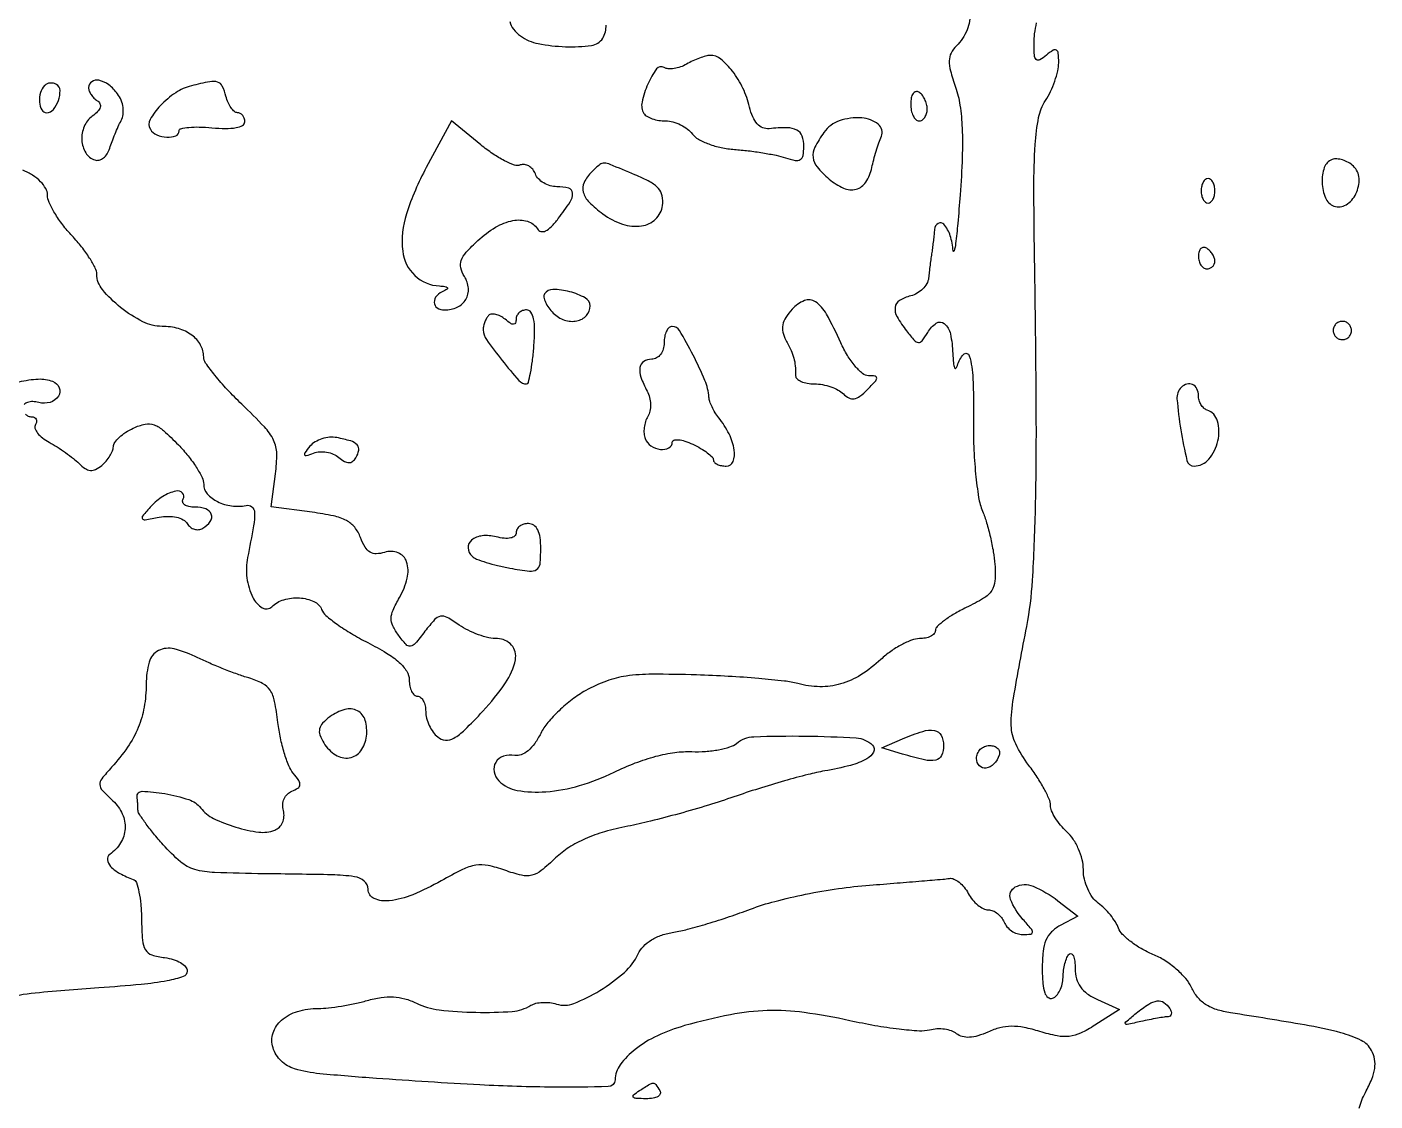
# Model space of a CAD drawing. Extents: x 0 to 5034, y 0 to 2560.
# Drawn here: x 4753.5 to 4917.5, y 2135.7 to 2266.4 of the extents above; entities that cross this region are included whole.
import ezdxf

# ---------------------------------------------------------------- set-up
doc = ezdxf.new("R2010")
doc.units = 0

msp = doc.modelspace()

# ---------------------------------------------------------------- linework, layer by layer
for points in [[(4648.5, 2283.373692, 0.000016), (4598.885535, 2284.40156, 0.000141)], [(4868.200874, 2268.24981, -0.115645), (4867.849284, 2266.068099, -0.099161), (4866.556861, 2264.12829, 0.077495), (4865.914118, 2263.248076, 0.113986), (4865.679003, 2262.323605, 0.072682), (4865.830588, 2261.098004, 0.017166), (4866.446499, 2259.124391, -0.047846), (4866.989251, 2256.918034, -0.025703), (4867.253118, 2254.124889, -0.019935), (4867.263505, 2250.580427, -0.009342), (4867.008494, 2246, -0.003382), (4866.725913, 2242.521748, -0.009374), (4866.464809, 2240.081101, -0.038289), (4866.279696, 2239.176571, -0.845394), (4866.150672, 2239.190983, 0.063136), (4865.812144, 2241.030047, 0.101175), (4865.036049, 2242.418152, 0.36423), (4864.343021, 2242.530517, 0.242576), (4863.893701, 2241.809017, -0.005831), (4863.837105, 2241.200172, -0.003056), (4863.753223, 2240.443899, -0.003038), (4863.657773, 2239.669576, -0.004657), (4863.564751, 2239, 0.003604), (4863.467128, 2238.30801, 0.001988), (4863.357258, 2237.460823, 0.001981), (4863.252674, 2236.600926, 0.003181), (4863.17105, 2235.866631, -0.104398), (4862.956753, 2235.203087, -0.067191), (4862.462746, 2234.55943, -0.063219), (4861.777392, 2234.032188, -0.06853), (4861, 2233.710251, 0.071808), (4859.622688, 2233.129315, 0.231997), (4859.09958, 2232.317396, 0.161756), (4859.336505, 2231.173964, 0.033285), (4860.500735, 2229.44113, 0.014564), (4861.457234, 2228.275727, 0.199614), (4861.937767, 2228.037433, 0.255919), (4862.376784, 2228.241318, 0.023831), (4863.062195, 2229.271032, -0.109641), (4864.114779, 2230.38284, -0.335793), (4865.088191, 2230.330634, -0.168183), (4865.828433, 2229.084576, -0.04164), (4866.116001, 2226.690983, 0.013528), (4866.188137, 2225.554576, 0.072181), (4866.332266, 2224.951414, 0.551206), (4866.50758, 2224.91868, 0.123684), (4866.689326, 2225.25, -0.126321), (4867.438174, 2226.598487, -0.577106), (4868.118134, 2226.436215, -0.063226), (4868.573281, 2223.675801, -0.013127), (4868.626861, 2218.75, 0.013785), (4868.668296, 2215.35172, 0.014675), (4868.89813, 2212.031326, 0.014651), (4869.263502, 2209.187008, 0.058653), (4869.738088, 2207.5, -0.026065), (4870.231711, 2206.101366, -0.014776), (4870.689425, 2204.364128, -0.014723), (4871.048259, 2202.581358, -0.023425), (4871.238088, 2201.037458, -0.035191), (4871.248406, 2199.032217, -0.130873), (4870.848037, 2197.84585, -0.112426), (4869.873192, 2196.917181, -0.022686), (4867.75, 2195.779589, 0.020087), (4866.313672, 2195.019592, 0.0281), (4865.101562, 2194.2202, 0.027454), (4864.21278, 2193.480496, 0.208389), (4864, 2192.99213, -0.188244), (4863.85214, 2192.613312, -0.089126), (4863.427635, 2192.291438, -0.068944), (4862.797179, 2192.073168, -0.048945), (4862.051522, 2192, 0.091454), (4861.115336, 2191.82732, 0.032645), (4859.875356, 2191.258536, 0.031087), (4858.565417, 2190.441843, 0.031952), (4857.379459, 2189.475867, -0.046223), (4854.924974, 2187.590407, -0.070092), (4852.47402, 2186.487953, -0.075049), (4849.942098, 2186.149414, -0.062409), (4847.25, 2186.533054, 0.038719), (4845.632612, 2186.842112, 0.006576), (4842.505713, 2187.150349, 0.007146), (4838.814654, 2187.412168, 0.006309), (4834.960938, 2187.581474, 0.007757), (4829.540207, 2187.66699, 0.035154), (4826.388926, 2187.445983, 0.053792), (4823.986794, 2186.838302, 0.038199), (4821.460938, 2185.674942, 0.035616), (4819.833986, 2184.610921, 0.02755), (4818.220946, 2183.237133, 0.028227), (4816.852479, 2181.77935, 0.057963), (4815.993345, 2180.472517, -0.03781), (4815.259364, 2179.251819, -0.062591), (4814.448105, 2178.366838, -0.080763), (4813.621208, 2177.868199, -0.143911), (4812.836581, 2177.792955, 0.129014), (4811.479791, 2177.702791, 0.17458), (4810.523335, 2176.947146, 0.189501), (4810.313851, 2175.808339, 0.149283), (4810.907766, 2174.692234, 0.154615), (4813.136024, 2173.536147, 0.061818), (4816.609049, 2173.368205, 0.052696), (4820.721203, 2174.118422, 0.042342), (4824.915387, 2175.747032, -0.021854), (4827.500695, 2176.874726, -0.027279), (4829.992261, 2177.68128, -0.03001), (4832.312927, 2178.148134, -0.044624), (4834.381496, 2178.250264, 0.027474), (4836.024572, 2178.275038, 0.028438), (4837.635941, 2178.480577, 0.029639), (4839.001788, 2178.819158, 0.097929), (4839.812711, 2179.259527, -0.165294), (4841.934924, 2180.070713, -0.012615), (4848.149971, 2180.146821, -0.012102), (4854.378073, 2179.915108, -0.180214), (4856.337132, 2179.044964, -0.326257), (4856.477489, 2178.20449, -0.153549), (4855.668676, 2177.370353, -0.060991), (4853.668821, 2176.58486, -0.019422), (4850.536566, 2175.905467, 0.019152), (4848.51145, 2175.467359, 0.006663), (4845.629491, 2174.686239, 0.006607), (4842.475982, 2173.741008, 0.007651), (4839.5, 2172.755686, -0.009632), (4836.387552, 2171.738849, -0.006574), (4832.81447, 2170.698393, -0.006628), (4829.341379, 2169.785796, -0.013272), (4826.570537, 2169.174448, 0.022428), (4823.767676, 2168.502004, 0.033605), (4821.40204, 2167.645188, 0.038286), (4819.42874, 2166.589577, 0.049098), (4817.810082, 2165.318047, -0.02163), (4816.055688, 2163.77706, -0.110435), (4814.898422, 2163.207299, -0.119476), (4813.654134, 2163.207681, -0.027218), (4811.621542, 2163.819889, 0.035506), (4809.59933, 2164.392621, 0.092834), (4808.095555, 2164.422508, 0.072647), (4806.473205, 2163.902279, 0.015993), (4803.881997, 2162.529042, -0.031966), (4800.431943, 2160.839435, -0.069147), (4797.577864, 2160.100271, -0.132186), (4795.738341, 2160.373596, -0.298533), (4795, 2161.5, 0.223477), (4794.532432, 2162.493878, 0.136675), (4793.326404, 2163.031985, 0.032132), (4790.585565, 2163.262109, 0.001933), (4782.312532, 2163.391657, -0.005915), (4776.326698, 2163.533083, -0.061514), (4773.900371, 2163.920476, -0.107673), (4772.182026, 2164.849684, -0.03294), (4770.062532, 2166.930108, -0.011018), (4768.889472, 2168.303721, -0.015091), (4767.899619, 2169.593466, -0.011795), (4767.143536, 2170.696674, -0.145319), (4767, 2171.180108, 0.009971), (4766.992653, 2171.5485, 0.00623), (4766.970076, 2171.979469, 0.006251), (4766.937213, 2172.403756, 0.0113), (4766.89813, 2172.75, -0.463767), (4767.504663, 2173.423017, -0.035643), (4770.260144, 2173.139774, -0.035035), (4773.185796, 2172.412242, -0.150484), (4774.637745, 2171.39204, 0.114668), (4776.201236, 2170.120224, 0.040777), (4778.900814, 2169.063706, 0.040581), (4781.716297, 2168.462391, 0.124564), (4783.637867, 2168.691278, 0.103242), (4784.20059, 2169.053686, 0.094423), (4784.592939, 2169.62157, 0.088983), (4784.764105, 2170.324657, 0.079437), (4784.691077, 2171.073323, -0.079124), (4784.61795, 2171.818204, -0.087733), (4784.786243, 2172.520868, -0.093565), (4785.171747, 2173.088386, -0.10567), (4785.723132, 2173.44725, 0.049774), (4786.462983, 2173.819237, 0.235793), (4786.700641, 2174.213625, 0.169862), (4786.563457, 2174.734949, 0.02473), (4785.895999, 2175.625313, -0.07725), (4785.347945, 2176.542659, -0.02266), (4784.800538, 2178.094968, -0.022174), (4784.335335, 2179.921629, -0.02213), (4784.033375, 2181.783526, 0.019337), (4783.629982, 2184.361876, 0.09598), (4783.081186, 2185.715256, 0.1301), (4782.152071, 2186.555877, 0.04814), (4780.5, 2187.216659, -0.015249), (4779.121566, 2187.665472, -0.008108), (4777.442641, 2188.300266, -0.008063), (4775.746367, 2189.005122, -0.012406), (4774.304736, 2189.674607, 0.051192), (4771.423017, 2190.750341, 0.183464), (4769.502914, 2190.542333, 0.21011), (4768.367442, 2189.154728, 0.068005), (4768, 2186.465643, -0.043653), (4767.755521, 2183.670723, -0.054845), (4767.02734, 2181.176778, -0.052027), (4765.73691, 2178.801265, -0.034111), (4763.801597, 2176.357375, 0.016923), (4762.602394, 2174.945522, 0.178675), (4762.37072, 2174.238556, 0.180536), (4762.655309, 2173.554339, 0.017347), (4763.953099, 2172.258322, -0.098703), (4765.099511, 2170.66602, -0.121995), (4765.433792, 2168.874263, -0.123599), (4764.892629, 2167.151085, -0.102983), (4763.572942, 2165.75, 0.281455), (4763.289032, 2165.100372, 0.155686), (4763.675407, 2164.29142, 0.080307), (4764.792852, 2163.43122, 0.03964), (4766.435903, 2162.704288, -0.233035), (4766.804415, 2162.328481, -0.02773), (4767.115713, 2161.168808, -0.028474), (4767.343246, 2159.662054, -0.019628), (4767.435903, 2157.938032, 0.014806), (4767.552034, 2155.30352, 0.115705), (4767.917102, 2154.140057, 0.182975), (4768.690569, 2153.521693, 0.049518), (4770.25, 2153.183578, -0.044861), (4771.302426, 2152.965612, -0.060403), (4772.192187, 2152.57408, -0.075244), (4772.797345, 2152.079275, -0.185894), (4773, 2151.553029, -0.321741), (4772.520182, 2150.884558, -0.034538), (4770.566745, 2150.371958, -0.023808), (4767.387436, 2149.924024, -0.006226), (4762.25, 2149.512608, 0.008565), (4753.996607, 2148.812784, 0.066541), (4750.244516, 2147.916002, 0.189682)], [(4812.222851, 2267.080038, 0.101184), (4812.686179, 2266.166715, 0.067169), (4813.536116, 2265.349933, 0.110099), (4815.694383, 2264.406601, 0.040882), (4819.006688, 2264.037341, 0.03817), (4822.178063, 2264.1865, 0.227277), (4823.535126, 2265.056835, 0.156532), (4823.93561, 2266.672144, 0.080004)], [(4915.543066, 2134.860336, -0.055382), (4916.307702, 2136.759031, 0.025949), (4917.08432, 2138.401797, 0.061181), (4917.441961, 2139.706652, 0.080026), (4917.425805, 2140.828038, 0.079486), (4917.058621, 2141.890466, 0.156814), (4915.801122, 2143.105693, 0.04912), (4913.317728, 2144.037751, 0.023049), (4908.915876, 2144.998066, 0.003382), (4899.902942, 2146.470533, -0.037332), (4898.176191, 2146.874488, -0.068428), (4896.871706, 2147.490332, -0.077793), (4895.892916, 2148.371557, -0.063838), (4895.150706, 2149.568582, 0.072941), (4894.454757, 2150.646867, 0.036189), (4893.294612, 2151.79381, 0.034953), (4891.894679, 2152.830587, 0.042975), (4890.454253, 2153.583561, -0.031579), (4889.051797, 2154.276513, -0.032715), (4887.765041, 2155.133336, -0.034627), (4886.758772, 2156.019628, -0.106053), (4886.272343, 2156.7816, 0.053092), (4885.896703, 2157.534224, 0.028262), (4885.286487, 2158.379064, 0.027792), (4884.558062, 2159.18067, 0.038483), (4883.815854, 2159.806704, -0.083246), (4883.116156, 2160.512693, -0.049399), (4882.529969, 2161.545824, -0.047511), (4882.133583, 2162.732304, -0.056931), (4882, 2163.901716, 0.060886), (4881.853298, 2165.101977, 0.041779), (4881.4125, 2166.402639, 0.041974), (4880.765849, 2167.602923, 0.064381), (4880, 2168.5, -0.035002), (4879.234666, 2169.2968, -0.034944), (4878.5875, 2170.192992, -0.037139), (4878.137818, 2171.053972, -0.102122), (4878, 2171.721709, 0.103945), (4877.841073, 2172.477924, 0.020436), (4877.227517, 2173.731524, 0.020867), (4876.376985, 2175.157679, 0.018032), (4875.370272, 2176.581195, -0.050051), (4873.76961, 2179.182678, -0.10949), (4873.231188, 2181.446941, -0.047657), (4873.495446, 2184.747307, -0.003673), (4875.110663, 2193.5, 0.032396), (4875.81343, 2199.089939, 0.00943), (4876.173086, 2207.764759, 0.007088), (4876.274043, 2219.782275, 0.002599), (4876.087658, 2236.766983, -0.002943), (4875.984352, 2246.810198, -0.016872), (4876.140564, 2252.132774, -0.031792), (4876.558554, 2255.415608, -0.097768), (4877.396118, 2257.4818, 0.034557), (4878.010189, 2258.577159, 0.026693), (4878.52886, 2259.844386, 0.027332), (4878.886428, 2261.08567, 0.056515), (4879, 2262.087261, 0.020949), (4878.951818, 2263.236708, 0.239522), (4878.720441, 2263.610753, 0.289233), (4878.317978, 2263.604128, 0.028299), (4877.5, 2263, -0.038886), (4876.686529, 2262.425384, -0.337893), (4876.273725, 2262.472832, -0.188313), (4876.04431, 2262.969914, -0.015033), (4876, 2264.443297, -0.032747), (4876.076935, 2265.61671, -0.022947), (4876.310023, 2266.921112, -0.023244)], [(4753.311086, 2219.32801, 0.099085), (4753.654936, 2219.085456, 0.104584), (4754.059017, 2219, -0.101637), (4754.417227, 2218.926425, -0.177958), (4754.634509, 2218.720988, -0.167147), (4754.674781, 2218.412838, -0.088302), (4754.531009, 2218.050173, 0.220712), (4754.47669, 2217.596319, 0.086055), (4754.779525, 2217.024476, 0.063544), (4755.379931, 2216.424351, 0.041737), (4756.201356, 2215.892237, -0.018404), (4757.166337, 2215.329167, -0.01331), (4758.199997, 2214.634639, -0.013476), (4759.147916, 2213.921189, -0.028321), (4759.83531, 2213.307547, 0.047494), (4760.578081, 2212.69391, 0.129838), (4761.215611, 2212.470304, 0.137663), (4761.856696, 2212.596595, 0.056212), (4762.605946, 2213.087927, 0.042601), (4763.139926, 2213.613933, 0.039367), (4763.592788, 2214.236251, 0.041759), (4763.906027, 2214.857647, 0.09441), (4764.007802, 2215.372445, -0.157381), (4764.176556, 2215.883181, -0.048092), (4764.724237, 2216.498345, -0.042821), (4765.50896, 2217.109472, -0.035514), (4766.435773, 2217.621923, -0.05695), (4767.872707, 2218.098596, -0.141786), (4768.966464, 2218.016229, -0.094257), (4770.11833, 2217.318202, -0.017062), (4771.927971, 2215.574315, -0.023544), (4773.103871, 2214.240877, -0.02669), (4774.097591, 2212.855552, -0.027323), (4774.804958, 2211.603488, -0.115414), (4775, 2210.76978, 0.184054), (4775.438768, 2209.618201, 0.095799), (4776.678484, 2208.672402, 0.082094), (4778.3855, 2208.150187, 0.085267), (4780.146442, 2208.215481, -0.229025), (4780.857793, 2208.039062, -0.215258), (4781.186796, 2207.363789, -0.051646), (4781.066933, 2205.744277, -0.004986), (4780.33271, 2201.86484, 0.082046), (4780.250188, 2199.387107, 0.082613), (4780.969944, 2197.020861, 0.140608), (4782.12414, 2195.75559, 0.347361), (4783.292641, 2195.892641, -0.127575), (4784.739376, 2196.743459, -0.084179), (4786.667374, 2196.956164, -0.091502), (4788.413239, 2196.527854, -0.197852), (4789.346025, 2195.540655, 0.126351), (4789.854133, 2194.825573, 0.020003), (4791.22408, 2193.758727, 0.021102), (4792.979589, 2192.609951, 0.017059), (4794.953014, 2191.523809, -0.018924), (4797.249378, 2190.248749, -0.047016), (4798.791365, 2189.103851, -0.068837), (4799.697131, 2188.030018, -0.141749), (4800, 2186.983154, 0.048452), (4800.073719, 2186.224203, 0.068452), (4800.29375, 2185.582552, 0.088636), (4800.618146, 2185.150338, 0.189764), (4801, 2185, -0.181272), (4801.381693, 2184.856918, -0.091278), (4801.70625, 2184.448468, -0.071223), (4801.926111, 2183.840854, -0.05129), (4802, 2183.122445, 0.065987), (4802.107053, 2182.31481, 0.044459), (4802.428495, 2181.440802, 0.044395), (4802.900297, 2180.635596, 0.064922), (4803.458707, 2180.03427, 0.157594), (4804.399671, 2179.65832, 0.147432), (4805.411409, 2179.890165, 0.064756), (4806.748246, 2180.900862, 0.011418), (4808.946241, 2183.161825, 0.03616), (4811.710873, 2186.607621, 0.101732), (4812.911467, 2189.438604, 0.232457), (4812.441479, 2191.216292, 0.217204), (4810.722506, 2192, -0.056347), (4809.68061, 2192.117789, -0.029244), (4808.422162, 2192.484601, -0.02866), (4807.15834, 2193.018038, -0.038597), (4806.08973, 2193.649704, 0.023228), (4804.61179, 2194.585723, 0.175769), (4803.810998, 2194.723294, 0.167187), (4803.086798, 2194.319005, 0.020551), (4801.917231, 2192.899704, -0.01217), (4800.725694, 2191.403342, -0.183308), (4800.1553, 2191.083243, -0.252918), (4799.613972, 2191.278787, -0.023747), (4798.6919, 2192.416193, -0.043908), (4797.999846, 2193.555223, -0.121785), (4797.800554, 2194.464171, -0.09991), (4798.031259, 2195.468954, -0.024047), (4798.813508, 2196.997777, 0.070481), (4799.75662, 2199.357014, 0.140135), (4799.679003, 2201.351625, 0.222235), (4798.652636, 2202.442997, 0.173215), (4797.005702, 2202.50181, -0.068708), (4795.994675, 2202.328123, -0.146595), (4795.235427, 2202.528624, -0.123329), (4794.627752, 2203.147737, -0.041858), (4794.078425, 2204.293728, 0.077403), (4793.364389, 2205.547151, 0.104481), (4792.361073, 2206.375689, 0.069252), (4790.795762, 2206.936075, 0.018407), (4788.17568, 2207.382307), (4783.196064, 2208.042877), (4783.73508, 2212.06154, 0.036413), (4783.884116, 2214.52036, 0.110131), (4783.501255, 2216.143573, 0.07702), (4782.382, 2217.763034, 0.012069), (4779.637048, 2220.523277, -0.01373), (4777.861053, 2222.321069, -0.018508), (4776.362133, 2224.048015, -0.015746), (4775.235515, 2225.541359, -0.154932), (4775, 2226.283175, 0.129969), (4774.617686, 2227.729124, 0.105315), (4773.547945, 2228.932121, 0.090206), (4771.918064, 2229.727869, 0.068672), (4769.946023, 2230, -0.117931), (4767.601597, 2230.560759, -0.051143), (4764.888106, 2232.306733, -0.051055), (4762.673867, 2234.479607, -0.174954), (4762, 2236.346496, 0.119645), (4761.816584, 2237.102026, 0.024082), (4761.11875, 2238.308285, 0.024166), (4760.148457, 2239.6647, 0.020526), (4759, 2241, -0.025038), (4757.851749, 2242.359678, -0.027365), (4756.88125, 2243.788926, -0.028274), (4756.194417, 2245.091427, -0.107595), (4756, 2245.984435, 0.131603), (4755.788096, 2246.775577, 0.065021), (4755.15111, 2247.607841, 0.055413), (4754.187537, 2248.382213, 0.043414), (4752.996813, 2249.00132, -0.113331)], [(4752.557606, 2223.259589, -0.046214), (4754.878878, 2223.592498, -0.104501), (4756.623477, 2223.314244, -0.203297), (4757.423778, 2222.542037, -0.250091), (4757.333819, 2221.522348, -0.175278), (4756.317555, 2220.756745, -0.139492), (4754.935417, 2220.72714, 0.053041), (4754.194467, 2220.838969, 0.087566), (4753.568529, 2220.756579, 0.125066), (4753.155024, 2220.500545, 0.194279)]]:
    msp.add_lwpolyline(points, format="xyb")
for points in [[(4833.74208, 2261.915469, -0.04654), (4832.995947, 2261.569365, -0.048442), (4832.208576, 2261.372921, -0.053421), (4831.497357, 2261.343777, -0.122555), (4830.990208, 2261.506052, 0.392017), (4830.074141, 2261.326417, 0.054712), (4829.022752, 2259.492824, 0.049734), (4828.314297, 2257.295793, 0.193907), (4828.551863, 2255.916084, 0.124525), (4828.915202, 2255.564155, 0.047155), (4829.562939, 2255.2691, 0.043005), (4830.360797, 2255.067721, 0.040342), (4831.198774, 2255, -0.066391), (4832.081088, 2254.882326, -0.047913), (4833.011007, 2254.531317, -0.048333), (4833.84664, 2254.015218, -0.072517), (4834.446185, 2253.404484, 0.108904), (4835.166917, 2252.769194, 0.038549), (4836.425272, 2252.194431, 0.035926), (4837.955762, 2251.755032, 0.034359), (4839.556427, 2251.530992, -0.012698), (4841.2312, 2251.370112, -0.010559), (4843.002513, 2251.116375, -0.010701), (4844.615303, 2250.814894, -0.028209), (4845.75, 2250.509877, 0.031846), (4846.945399, 2250.197841, 0.187068), (4847.572021, 2250.310702, 0.215755), (4847.906346, 2250.801761, 0.043213), (4848, 2251.883369, 0.083425), (4847.785758, 2253.158465, 0.192766), (4847.1608, 2253.880008, 0.119992), (4845.966163, 2254.168944, 0.024638), (4843.783408, 2254.057956, -0.12348), (4843.002525, 2254.172501, -0.111435), (4842.333566, 2254.643362, -0.083831), (4841.795135, 2255.486628, -0.04189), (4841.399099, 2256.692801, 0.052974), (4840.595821, 2258.968212, 0.05206), (4839.328724, 2261.038422, 0.057682), (4837.890087, 2262.526508, 0.180632), (4836.595012, 2262.969591, 0.060453), (4836.054454, 2262.88871, 0.021165), (4835.305271, 2262.647399, 0.020658), (4834.495481, 2262.30956, 0.0227)], [(4761, 2259.059017, 0.093977), (4761.077409, 2258.650804, 0.052897), (4761.311328, 2258.202036, 0.050213), (4761.654439, 2257.783371, 0.057649), (4762.059841, 2257.463016, -0.146004), (4762.382464, 2257.100518, -0.190042), (4762.409619, 2256.660939, -0.115744), (4762.100387, 2256.150137, -0.041171), (4761.4511, 2255.587902, 0.13664), (4760.463252, 2254.335435, 0.1135), (4760.174845, 2252.657267, 0.123246), (4760.650454, 2251.12567, 0.177592), (4761.749474, 2250.249708, 0.145396), (4762.270167, 2250.232704, 0.101512), (4762.800388, 2250.494381, 0.085072), (4763.259775, 2250.997215, 0.066932), (4763.572472, 2251.666842, -0.01303), (4763.850812, 2252.481388, -0.008245), (4764.215529, 2253.416661, -0.008279), (4764.604465, 2254.324245, -0.015098), (4764.956227, 2255.049451, 0.086747), (4765.192848, 2255.791325, 0.067154), (4765.194193, 2256.641006, 0.063419), (4764.964351, 2257.507827, 0.061455), (4764.522986, 2258.299451, 0.071756), (4763.454595, 2259.391086, 0.110582), (4762.260013, 2259.942742, 0.202195), (4761.385663, 2259.777616, 0.251385)], [(4773.5, 2259.276085, 0.087172), (4771.5891, 2258.433998, 0.056386), (4769.738417, 2256.87003, 0.060576), (4768.484881, 2255.170528, 0.273553), (4768.508001, 2253.987054, 0.154688), (4769.289506, 2253.314948, 0.085984), (4770.524246, 2253.023509, 0.107142), (4771.596411, 2253.18909, 0.31046), (4772, 2253.776426, -0.349806), (4772.224236, 2254.057722, -0.031602), (4773.175, 2254.212722, -0.030261), (4774.466464, 2254.261716, -0.018125), (4776, 2254.17139, 0.020808), (4777.674257, 2254.081788, 0.04774), (4778.931352, 2254.187064, 0.074408), (4779.734929, 2254.460067, 0.280733), (4780, 2254.894965, 0.078447), (4779.93336, 2255.317092, 0.090554), (4779.74051, 2255.675396, 0.100781), (4779.453531, 2255.914934, 0.124298), (4779.116631, 2256, -0.181596), (4778.740524, 2256.141258, -0.059916), (4778.339118, 2256.5875, -0.050447), (4777.975456, 2257.234516, -0.038887), (4777.710251, 2258, 0.046685), (4777.260564, 2259.235445, 0.211607), (4776.693546, 2259.724147, 0.122467), (4775.747703, 2259.772018, 0.012005)], [(4755.63948, 2259.306147, 0.129546), (4755.135277, 2258.441138, 0.086873), (4755.024079, 2257.295693, 0.106073), (4755.304248, 2256.34955, 0.274485), (4755.893011, 2256, 0.223243), (4756.709738, 2256.383783, 0.089221), (4757.332782, 2257.48658, 0.092338), (4757.520017, 2258.707762, 0.251406), (4757.095806, 2259.440788, 0.085976), (4756.735573, 2259.585524, 0.075821), (4756.331062, 2259.609483, 0.077371), (4755.945359, 2259.512383, 0.096382)], [(4861, 2257.059017, 0.0466), (4861.073608, 2256.270941, 0.066561), (4861.29375, 2255.604836, 0.086673), (4861.618015, 2255.155423, 0.195654), (4862, 2255, 0.142666), (4862.38134, 2255.111069, 0.09965), (4862.70625, 2255.423289, 0.08433), (4862.925146, 2255.890182, 0.067639), (4863, 2256.440983, 0.061875), (4862.925833, 2257.038022, 0.051278), (4862.70625, 2257.640225, 0.053305), (4862.382836, 2258.157656, 0.08825), (4862, 2258.5, 0.202618), (4861.621877, 2258.558599, 0.181468), (4861.29375, 2258.33165, 0.104212), (4861.071541, 2257.804599, 0.047867)], [(4802.079188, 2249.329949, 0.045943), (4799.668191, 2243.699249, 0.10622), (4799.206235, 2239.145501, 0.177102), (4800.671247, 2236.196836, 0.180884), (4803.678571, 2234.921053, -0.022367), (4804.347663, 2234.861991, -0.167269), (4804.628461, 2234.721384, -0.45413), (4804.614588, 2234.542681, -0.064395), (4804.25, 2234.337719, 0.106505), (4803.349924, 2233.727559, 0.198609), (4803.036007, 2232.919962, 0.24986), (4803.404822, 2232.262276, 0.143478), (4804.3, 2232, 0.10985), (4805.840087, 2232.342491, 0.150261), (4806.886732, 2233.2904, 0.155638), (4807.198378, 2234.634893, 0.119874), (4806.722436, 2236.072843, -0.078472), (4806.275843, 2237.124371, -0.151268), (4806.325893, 2238.029165, -0.096439), (4806.928609, 2239.017081, -0.020828), (4808.345627, 2240.444513, -0.05178), (4810.505363, 2242.065801, -0.086926), (4812.616936, 2242.877664, -0.122125), (4814.377277, 2242.790624, -0.183202), (4815.584072, 2241.863968, 0.198514), (4816.015886, 2241.552232, 0.174537), (4816.571376, 2241.614842, 0.087091), (4817.272005, 2242.127373, 0.027501), (4818.120854, 2243.113968, 0.018219), (4819.571974, 2245.150619, 0.156712), (4819.868027, 2246.213146, 0.327572), (4819.393081, 2246.809846, 0.066451), (4817.968615, 2247, -0.070479), (4817.147367, 2247.11634, -0.063427), (4816.358388, 2247.457507, -0.066816), (4815.719426, 2247.961913, -0.101017), (4815.339573, 2248.557471, 0.078211), (4815.017623, 2249.116505, 0.090436), (4814.552795, 2249.517493, 0.100781), (4814.019926, 2249.70033, 0.124653), (4813.500445, 2249.638544, -0.179999), (4812.803241, 2249.631416, -0.031684), (4811.580756, 2250.161736, -0.030806), (4810.158993, 2251.002896, -0.023389), (4808.708675, 2252.088604), (4805.158376, 2255.015061)], [(4850.441417, 2253.612899, 0.034807), (4849.344356, 2251.788633, 0.147023), (4849.118567, 2250.547032, 0.150298), (4849.616636, 2249.40242, 0.036905), (4851.080989, 2247.929759, 0.073701), (4852.833114, 2246.81333, 0.172057), (4854.362043, 2246.691677, 0.187278), (4855.539129, 2247.552878, 0.088871), (4856.267669, 2249.317182, -0.012087), (4856.499756, 2250.271763, -0.008436), (4856.805527, 2251.33693, -0.008515), (4857.133533, 2252.348877, -0.017444), (4857.431457, 2253.127687, 0.338701), (4857.050308, 2254.602529, 0.149971), (4855.056646, 2255.368984, 0.099222), (4852.311819, 2255.014341, 0.159711)], [(4822.2, 2248.8, 0.082699), (4821.284976, 2247.519309, 0.180593), (4821.168647, 2246.336328, 0.133381), (4821.87458, 2245.116187, 0.037957), (4823.557252, 2243.683834, 0.075332), (4825.95202, 2242.440272, 0.117792), (4828.253345, 2242.223147, 0.157247), (4829.965845, 2243.0554, 0.167852), (4830.814273, 2244.709725, 0.08973), (4830.770443, 2245.871614, 0.129645), (4830.303132, 2246.78133, 0.086551), (4829.280886, 2247.584134, 0.024325), (4827.442149, 2248.459725, 0.002166), (4824.43608, 2249.70047, 0.080748), (4823.718468, 2249.865445, 0.192407), (4823.170012, 2249.68652, 0.022475)], [(4912.25, 2250.296769, 0.224589), (4911.307131, 2249.331986, 0.093665), (4911.03719, 2247.487, 0.091212), (4911.458945, 2245.630842, 0.202461), (4912.484746, 2244.644227, 0.236855), (4913.950405, 2244.789405, 0.139338), (4915.151364, 2246.131289, 0.126328), (4915.535802, 2248.010246, 0.194426), (4914.847621, 2249.496767, 0.058884), (4914.239286, 2249.945492, 0.054841), (4913.528676, 2250.252935, 0.058811), (4912.827444, 2250.381459, 0.10509)], [(4896.333333, 2246.5, 0.053595), (4896.395023, 2245.926139, 0.073362), (4896.578125, 2245.440625, 0.093122), (4896.848674, 2245.114688, 0.17482), (4897.166667, 2245, 0.17482), (4897.484659, 2245.114688, 0.093122), (4897.755208, 2245.440625, 0.073362), (4897.93831, 2245.926139, 0.053595), (4898, 2246.5, 0.053595), (4897.93831, 2247.073861, 0.073362), (4897.755208, 2247.559375, 0.093122), (4897.484659, 2247.885312, 0.17482), (4897.166667, 2248, 0.17482), (4896.848674, 2247.885312, 0.093122), (4896.578125, 2247.559375, 0.073362), (4896.395023, 2247.073861, 0.053595)], [(4896, 2238.559017, 0.062283), (4896.074545, 2237.962904, 0.080552), (4896.29375, 2237.457961, 0.097988), (4896.618621, 2237.120018, 0.153634), (4897, 2237, 0.092995), (4897.381732, 2237.071618, 0.096318), (4897.70625, 2237.276414, 0.099231), (4897.923444, 2237.581949, 0.105429), (4898, 2237.940983, 0.089642), (4897.926698, 2238.346558, 0.053229), (4897.70625, 2238.7871, 0.051032), (4897.382515, 2239.193797, 0.06081), (4897, 2239.5, 0.139169), (4896.620352, 2239.607943, 0.191142), (4896.29375, 2239.478525, 0.138808), (4896.073267, 2239.110654, 0.066118)], [(4816.466942, 2233.94651, 0.185697), (4816.389566, 2233.536141, 0.061228), (4816.576007, 2232.940087, 0.05114), (4816.96673, 2232.269616, 0.03891), (4817.519748, 2231.623109, 0.11366), (4818.877158, 2230.773877, 0.131734), (4820.393698, 2230.666414, 0.162289), (4821.547241, 2231.316194, 0.186114), (4822, 2232.490412, 0.275681), (4821.419449, 2233.463328, 0.059437), (4819.518008, 2234.214123, 0.059126), (4817.483354, 2234.499222, 0.265573)], [(4809.657991, 2231.324657, 0.06717), (4809.405945, 2230.993973, 0.039133), (4809.193644, 2230.541722, 0.038391), (4809.049097, 2230.046375, 0.052124), (4809.001221, 2229.583333, 0.155599), (4809.38214, 2228.393567, 0.013991), (4811.291896, 2225.86335, 0.012056), (4813.349767, 2223.413434, 0.215244), (4814.265655, 2223, 0.344315), (4814.491075, 2223.176109, 0.012238), (4814.747189, 2224.321875, 0.017981), (4814.980899, 2225.774842, 0.01104), (4815.156512, 2227.5, 0.016198), (4815.253636, 2229.566122, 0.053007), (4815.129058, 2230.926328, 0.100932), (4814.797022, 2231.715118, 0.247682), (4814.257206, 2232, 0.088049), (4813.777182, 2231.914809, 0.094666), (4813.369304, 2231.670282, 0.100046), (4813.096453, 2231.305752, 0.111234), (4813, 2230.877555, -0.083263), (4812.922746, 2230.416856, -0.318136), (4812.699164, 2230.256398, -0.152929), (4812.312561, 2230.374737, -0.023048), (4811.657991, 2230.868879, 0.050768), (4811.095866, 2231.246292, 0.066538), (4810.516912, 2231.462194, 0.082297), (4810.010146, 2231.492554, 0.171918)], [(4846.572088, 2232.079656, 0.041581), (4845.802936, 2231.073016, 0.093182), (4845.44431, 2230.1842, 0.106555), (4845.457186, 2229.304011, 0.066212), (4845.821684, 2228.333187, -0.015226), (4846.445074, 2227.077942, -0.041271), (4846.783742, 2226.144371, -0.045111), (4846.94816, 2225.216337, -0.0213), (4847, 2224, 0.213207), (4847.170857, 2223.61753, 0.080277), (4847.675625, 2223.29375, 0.061077), (4848.419414, 2223.073312, 0.041555), (4849.3, 2223, -0.045786), (4850.269184, 2222.911063, -0.037136), (4851.278973, 2222.645402, -0.038472), (4852.179273, 2222.255814, -0.075164), (4852.807143, 2221.792857, 0.074779), (4853.488197, 2221.289881, 0.165679), (4854.117836, 2221.189265, 0.122045), (4854.80958, 2221.492225, 0.032438), (4855.721429, 2222.292857, 0.010037), (4856.678426, 2223.289066, 0.166687), (4856.86106, 2223.703683, 0.395645), (4856.674309, 2223.93993, 0.037114), (4855.86616, 2224, -0.176854), (4855.144378, 2224.263544, -0.042872), (4854.232094, 2225.17669, -0.038726), (4853.303613, 2226.472256, -0.030203), (4852.497406, 2228.005753, 0.01965), (4850.75456, 2231.49772, 0.117095), (4849.397868, 2232.997486, 0.254413), (4848.068824, 2233.136289, 0.110709)], [(4912.552786, 2230.08541, 0.099038), (4912.401684, 2229.679226, 0.097945), (4912.417584, 2229.244476, 0.097945), (4912.597789, 2228.848514, 0.099038), (4912.91459, 2228.552786, 0.099038), (4913.320774, 2228.401684, 0.097945), (4913.755524, 2228.417584, 0.097945), (4914.151486, 2228.597789, 0.099038), (4914.447214, 2228.91459, 0.099038), (4914.598316, 2229.320774, 0.097945), (4914.582416, 2229.755524, 0.097945), (4914.402211, 2230.151486, 0.099038), (4914.08541, 2230.447214, 0.099038), (4913.679226, 2230.598316, 0.097945), (4913.244476, 2230.582416, 0.097945), (4912.848514, 2230.402211, 0.099038)], [(4831, 2228, -0.072314), (4830.888136, 2227.230589, -0.08892), (4830.5625, 2226.583333, -0.10214), (4830.075754, 2226.153209, -0.130775), (4829.5, 2226, 0.141079), (4828.533364, 2225.721716, 0.219419), (4828.067443, 2225.007747, 0.122854), (4828.185418, 2223.811348, 0.037173), (4828.930225, 2222.130377, -0.062442), (4829.224596, 2221.36387, -0.053063), (4829.34214, 2220.504435, -0.055403), (4829.275723, 2219.684172, -0.09077), (4829.022745, 2219.036802, 0.062292), (4828.740133, 2218.419198, 0.046385), (4828.582241, 2217.685701, 0.04718), (4828.563906, 2216.953316, 0.074424), (4828.699509, 2216.340684, 0.155599), (4829.397961, 2215.468314, 0.114489), (4830.56487, 2215.030472, 0.154278), (4831.578238, 2215.209819, 0.279313), (4832, 2215.905915, -0.33772), (4832.194385, 2216.160882, -0.092261), (4832.732083, 2216.206167, -0.055105), (4833.536059, 2216.034741, -0.028534), (4834.492198, 2215.655915, -0.022987), (4835.447179, 2215.158441, -0.031299), (4836.254605, 2214.619238, -0.032213), (4836.839533, 2214.110574, -0.197566), (4836.992198, 2213.75, 0.196808), (4837.11304, 2213.463424, 0.084884), (4837.458128, 2213.220313, 0.065362), (4837.966891, 2213.055189, 0.045856), (4838.567388, 2213, 0.309592), (4839.388843, 2213.56255, 0.132188), (4839.538264, 2214.953529, 0.077507), (4838.909309, 2216.913326, 0.052874), (4837.642682, 2218.885535, -0.031377), (4837.211249, 2219.497834, -0.026835), (4836.834645, 2220.191444, -0.027728), (4836.560842, 2220.86073, -0.066311), (4836.454209, 2221.385535, 0.082206), (4835.975082, 2223.412892, 0.020582), (4834.530371, 2226.503479, 0.013742), (4832.873881, 2229.493496, 0.265326), (4831.98658, 2230, 0.193205), (4831.609777, 2229.848753, 0.087501), (4831.289808, 2229.4125, 0.067344), (4831.072665, 2228.765451, 0.047359)], [(4893.903852, 2222.570519, 0.220383), (4893.39052, 2221.171048, 0.020198), (4893.855486, 2217.399229, 0.018289), (4894.606559, 2213.686781, 0.34661), (4895.478249, 2213, 0.223341), (4897.252865, 2213.834307, 0.116668), (4898.360119, 2216.071582, 0.123467), (4898.3158, 2218.478937, 0.251337), (4897.054456, 2219.815181, -0.108175), (4896.65132, 2220.055335, -0.070186), (4896.309746, 2220.479564, -0.065552), (4896.078835, 2221.015497, -0.069086), (4896, 2221.583333, 0.11183), (4895.811954, 2222.413586, 0.172992), (4895.295908, 2222.92689, 0.183375), (4894.596203, 2222.98117, 0.12568)], [(4787.923042, 2215.407271, 0.010504), (4787.288807, 2214.609543, 0.296196), (4787.269944, 2214.357772, 0.360726), (4787.482153, 2214.273687, 0.012817), (4788.371291, 2214.588983, -0.078427), (4789.107687, 2214.745844, -0.056029), (4789.950287, 2214.696411, -0.055732), (4790.766176, 2214.46013, -0.075012), (4791.423707, 2214.063317, 0.03954), (4792.122187, 2213.571296, 0.128939), (4792.661671, 2213.417226, 0.17421), (4793.109204, 2213.567145, 0.087479), (4793.511108, 2214.017973, 0.092286), (4793.860254, 2214.919422, 0.240235), (4793.669538, 2215.567834, 0.132235), (4792.879107, 2216.052732, 0.02427), (4791.199792, 2216.461523, 0.069968), (4790.318185, 2216.506123, 0.055586), (4789.383033, 2216.316343, 0.056907), (4788.537568, 2215.933731, 0.085057)], [(4768.619327, 2208.131855, 0.007948), (4767.558015, 2206.920978, 0.340607), (4767.542856, 2206.600122, 0.288708), (4767.8625, 2206.465239, 0.006516), (4769.570707, 2206.768766, -0.04374), (4770.682417, 2206.881947, -0.058179), (4771.692094, 2206.778403, -0.069179), (4772.495778, 2206.479046, -0.131379), (4772.994564, 2206.008795, 0.086617), (4773.377413, 2205.577861, 0.094131), (4773.873323, 2205.317216, 0.100233), (4774.404063, 2205.265893, 0.113022), (4774.888197, 2205.430902, 0.096298), (4775.803323, 2206.275904, 0.251735), (4775.924275, 2207.134254, 0.225659), (4775.263257, 2207.77996, 0.082637), (4773.940983, 2208, -0.047867), (4773.195401, 2208.071541, -0.104212), (4772.66835, 2208.29375, -0.181468), (4772.441401, 2208.621877, -0.202618), (4772.5, 2209, 0.344744), (4772.420106, 2209.720765, 0.259745), (4771.626045, 2209.956143, 0.083667), (4770.026525, 2209.304199, 0.070431)], [(4813, 2204.891592, -0.215986), (4812.817014, 2204.487748, -0.130519), (4812.338005, 2204.250214, -0.077593), (4811.567513, 2204.214821, -0.034247), (4810.561285, 2204.395262, 0.087154), (4808.881334, 2204.51649, 0.14537), (4807.580296, 2203.980856, 0.240643), (4807.161809, 2203.041792, 0.196311), (4807.637132, 2202.034159, 0.092596), (4808.193387, 2201.687219, 0.016709), (4809.348095, 2201.279293, 0.017508), (4810.751046, 2200.889262, 0.015057), (4812.25, 2200.575978, 0.013094), (4814.641085, 2200.215245, 0.173929), (4815.496874, 2200.407391, 0.230906), (4815.908028, 2201.075503, 0.024457), (4816, 2202.954687, 0.032703), (4815.91177, 2204.3022, 0.081911), (4815.62686, 2205.242448, 0.126946), (4815.151095, 2205.795722, 0.153191), (4814.5, 2206, 0.072241), (4813.926795, 2205.916747, 0.0872), (4813.440625, 2205.674405, 0.100446), (4813.11561, 2205.314275, 0.134291)], [(4790.347199, 2182.489885, 0.041901), (4789.464929, 2181.711604, 0.134852), (4789.095646, 2181.029324, 0.144639), (4789.139883, 2180.283894, 0.050918), (4789.608986, 2179.308569, 0.113278), (4791.036212, 2177.853249, 0.183239), (4792.712688, 2177.501012, 0.198076), (4794.107594, 2178.349442, 0.130179), (4794.804095, 2180.122253, 0.099465), (4794.643259, 2182.05965, 0.203067), (4793.699159, 2183.222865, 0.193545), (4792.165984, 2183.385922, 0.090923)], [(4865, 2179, -0.10531), (4864.742517, 2177.791054, -0.241242), (4864.036944, 2177.223202, -0.109386), (4862.66999, 2177.241899, -0.016349), (4860, 2177.964418), (4857.5, 2178.729476), (4860, 2179.801352, -0.023312), (4862.458934, 2180.722491, -0.118229), (4863.907774, 2180.833467, -0.240604), (4864.701658, 2180.253234, -0.117389)], [(4871.770833, 2177.8125, -0.113253), (4871.122932, 2176.749304, -0.165501), (4870.153639, 2176.257027, -0.244413), (4869.346973, 2176.540134, -0.190724), (4869, 2177.416667, -0.099038), (4869.120875, 2178.020927, -0.097945), (4869.465104, 2178.534896, -0.097945), (4869.979073, 2178.879125, -0.099038), (4870.583333, 2179, -0.077096), (4871.158616, 2178.910766, -0.119977), (4871.585286, 2178.651172, -0.144529), (4871.795817, 2178.264262, -0.134046)], [(4868, 2161, 0.048375), (4868.510115, 2160.234942, 0.049302), (4869.154809, 2159.5875, 0.054126), (4869.830561, 2159.143943, 0.11873), (4870.428195, 2159, -0.09851), (4870.990289, 2158.88817, -0.066862), (4871.556244, 2158.559375, -0.063936), (4872.040119, 2158.073441, -0.072419), (4872.361626, 2157.5, 0.088514), (4872.707686, 2156.926561, 0.066523), (4873.263519, 2156.440625, 0.065658), (4873.935908, 2156.112144, 0.081001), (4874.623603, 2156, 0.024747), (4875.596443, 2156.048179, 0.380595), (4875.806127, 2156.275758, 0.182212), (4875.661476, 2156.680417, 0.007947), (4874.654988, 2157.828741, -0.092731), (4873.151249, 2160.277932, -0.378243), (4873.71331, 2161.782462, -0.227493), (4875.884393, 2161.875173, -0.062758), (4878.913255, 2160.100319), (4881.32651, 2158.24511), (4879.163255, 2157.087371, 0.073905), (4878.114333, 2156.308133, 0.097933), (4877.455093, 2155.321564, 0.073095), (4877.10495, 2153.938179, 0.025498), (4877, 2151.881483, 0.018193), (4877.066506, 2150.0543, 0.06487), (4877.301193, 2148.910207, 0.144577), (4877.701423, 2148.348457, 0.252544), (4878.25, 2148.254378, 0.129245), (4878.73067, 2148.570649, 0.065941), (4879.141636, 2149.171257, 0.058717), (4879.425593, 2149.946546, 0.054942), (4879.530036, 2150.784415, -0.030348), (4879.594601, 2151.644599, -0.030899), (4879.762739, 2152.485379, -0.032488), (4880.000677, 2153.193626, -0.09941), (4880.280036, 2153.61337, -0.331942), (4880.550208, 2153.652656, -0.174502), (4880.788511, 2153.385662, -0.068718), (4880.950266, 2152.741251, -0.027184), (4881, 2151.827182, 0.067485), (4881.163535, 2150.621057, 0.089358), (4881.642378, 2149.624111, 0.081838), (4882.477145, 2148.795877, 0.047694), (4883.70222, 2148.089816), (4886.404441, 2146.858602), (4883.406251, 2144.960283, -0.030719), (4881.651598, 2143.994812, -0.082153), (4880.283397, 2143.604835, -0.077647), (4878.817337, 2143.665351, -0.025392), (4876.71356, 2144.195838, 0.025061), (4874.791272, 2144.681915, 0.051833), (4873.250681, 2144.827141, 0.059524), (4871.855604, 2144.64689, 0.045062), (4870.397606, 2144.1353, -0.032628), (4869.175716, 2143.672176, -0.060795), (4868.134663, 2143.487445, -0.078095), (4867.272533, 2143.575422, -0.10922), (4866.586041, 2143.928592, 0.092326), (4865.9782, 2144.267473, 0.047964), (4865.12926, 2144.465003, 0.045454), (4864.188721, 2144.504445, 0.051757), (4863.29801, 2144.36768, -0.080842), (4862.050661, 2144.249523, -0.012628), (4859.579541, 2144.477863, -0.013769), (4856.654594, 2144.904773, -0.011612), (4853.585402, 2145.51317, 0.021095), (4848.038959, 2146.503723, 0.04119), (4843.55643, 2146.737978, 0.040806), (4839.068946, 2146.234685, 0.020312), (4833.5, 2144.907988, 0.040611), (4830.180531, 2143.674922, 0.056441), (4827.478195, 2142.019564, 0.068853), (4825.669213, 2140.157496, 0.152573), (4825.033269, 2138.304719, -0.399237), (4824.212135, 2137.487069, -0.007473), (4817.58176, 2137.42986, -0.011844), (4808.602754, 2137.699358, -0.004408), (4796, 2138.488166, -0.005729), (4789.106351, 2139.060147, -0.04871), (4786.060843, 2139.650862, -0.12169), (4784.421866, 2140.613629, -0.123156), (4783.428601, 2142.224957, -0.155673), (4783.43135, 2144.01509, -0.137648), (4784.4629, 2145.575989, -0.107724), (4786.412464, 2146.637552, -0.07112), (4788.947732, 2147, 0.027615), (4790.168717, 2147.067487, 0.012707), (4791.747235, 2147.283251, 0.012542), (4793.400488, 2147.594936, 0.016971), (4794.875378, 2147.964259, -0.031951), (4796.581592, 2148.337602, -0.051196), (4798.069161, 2148.410904, -0.055129), (4799.459485, 2148.181951, -0.045081), (4800.868776, 2147.645917, 0.084513), (4803.640796, 2146.83398, 0.024331), (4808.114186, 2146.530864, 0.022576), (4812.53322, 2146.646402, 0.12116), (4814.807444, 2147.380994, -0.08354), (4815.406436, 2147.625031, -0.0427), (4816.213246, 2147.734485, -0.040865), (4817.086334, 2147.706368, -0.048401), (4817.893366, 2147.533844, 0.172518), (4820.031144, 2147.607289, 0.043495), (4823.194673, 2149.186299, 0.044517), (4826.169459, 2151.395894, 0.100707), (4827.841933, 2153.631804, -0.083925), (4828.485823, 2154.555147, -0.061252), (4829.466417, 2155.335293, -0.054904), (4830.720718, 2155.925786, -0.043616), (4832.174708, 2156.286416, 0.025473), (4833.855974, 2156.639285, 0.008412), (4836.285695, 2157.323877, 0.008352), (4838.958977, 2158.174797, 0.009381), (4841.5, 2159.084044, -0.026429), (4844.474038, 2160.035228, -0.014448), (4848.204934, 2160.900176, -0.014028), (4852.198157, 2161.589181, -0.016678), (4856, 2162.006977, 0.000864), (4859.344405, 2162.267798, 0.001177), (4862.359977, 2162.515364, 0.000773), (4864.891869, 2162.733163, 0.013416), (4865.714816, 2162.827544, -0.143314), (4866.257824, 2162.748989, -0.061633), (4866.887201, 2162.361841, -0.053907), (4867.500524, 2161.752317, -0.047385)], [(4892.5, 2147, -0.059932), (4892.677951, 2146.6159, -0.125746), (4892.698838, 2146.289739, -0.187231), (4892.56471, 2146.074083, -0.158133), (4892.309017, 2145.986345, 0.032769), (4891.848453, 2145.948312, 0.005978), (4891.003274, 2145.812036, 0.006409), (4890.016454, 2145.627731, 0.00578), (4889, 2145.412125, -0.003492), (4887.325439, 2145.048908, -0.329596), (4887.113168, 2145.146301, -0.358865), (4887.154344, 2145.366052, -0.003767), (4888.44113, 2146.42578, -0.025796), (4889.953805, 2147.528277, -0.109864), (4890.994388, 2147.91923, -0.186459), (4891.79849, 2147.732529, -0.105487)], [(4830.5, 2137, -0.229941), (4830.538683, 2136.620381, -0.175006), (4830.266583, 2136.295345, -0.092833), (4829.660528, 2136.079473, -0.040942), (4828.809017, 2136.015313, -0.011265), (4827.59016, 2136.050865, -0.210879), (4827.255355, 2136.219823, -0.418214), (4827.283036, 2136.483883, -0.025105), (4828, 2137, -0.006588), (4829.248743, 2137.78387, -0.137706), (4829.669081, 2137.901875, -0.235263), (4829.993465, 2137.740301, -0.023248)]]:
    msp.add_lwpolyline(points, format="xyb", close=True)

doc.saveas('drawing.dxf')
